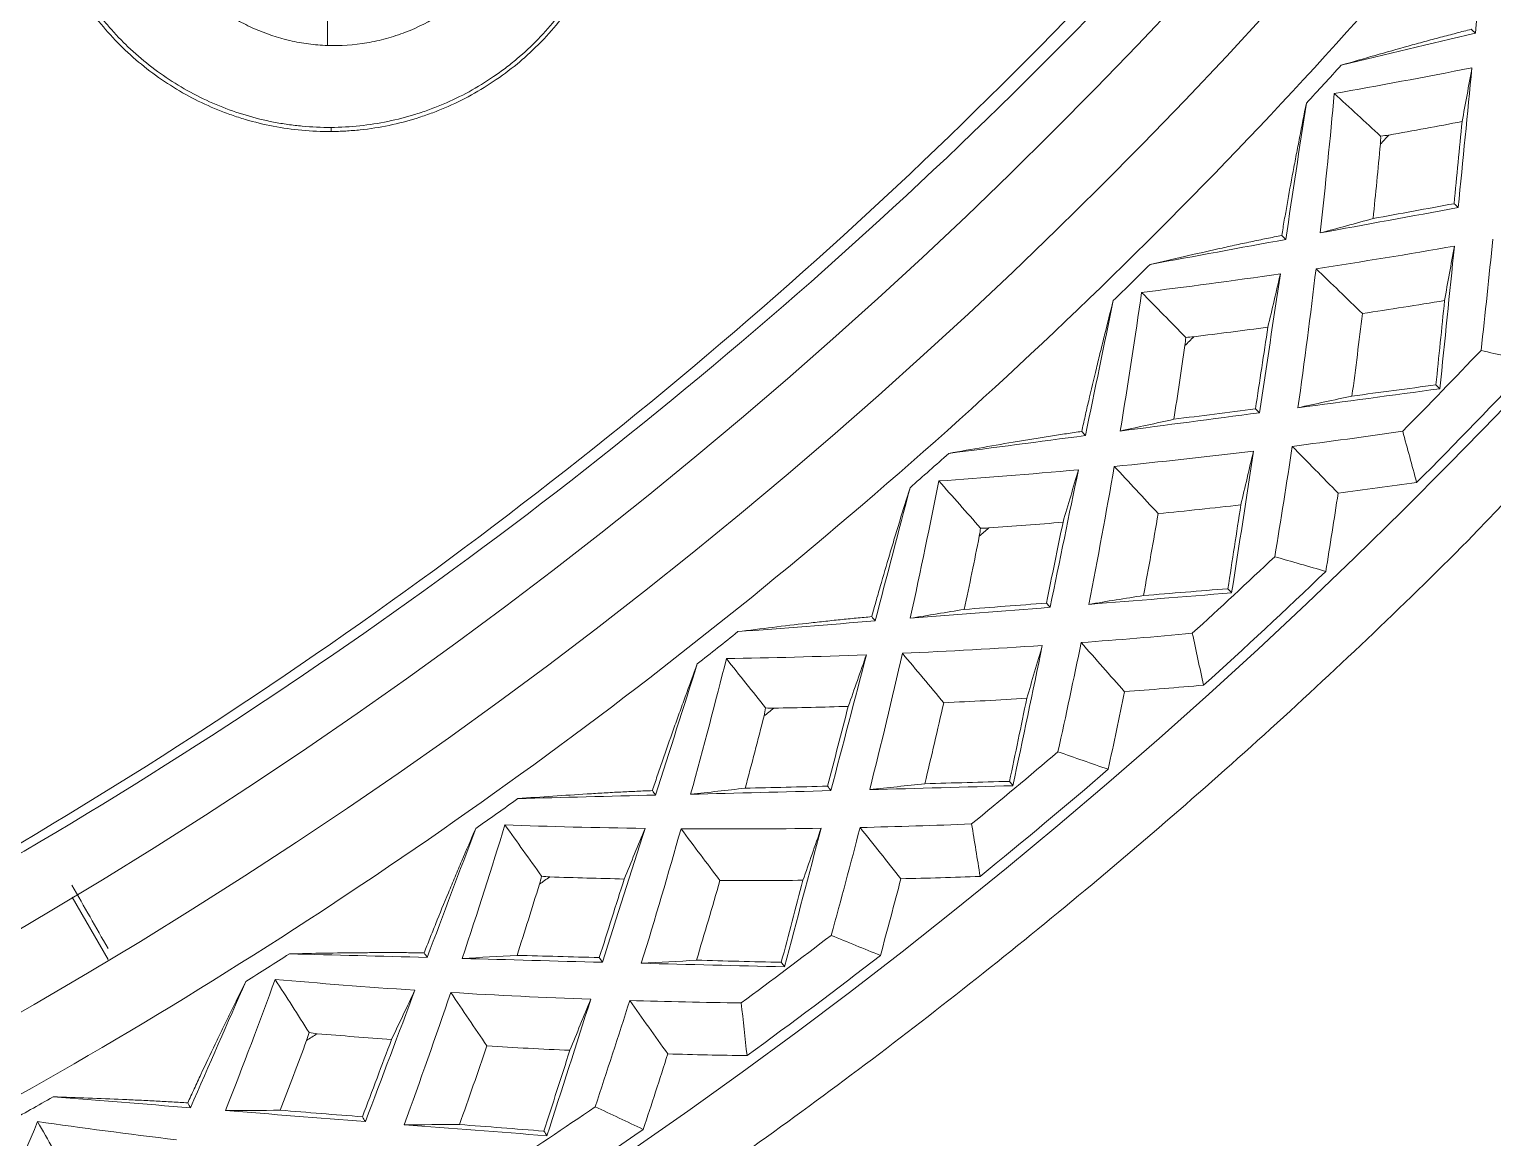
# Model space of a CAD drawing. Extents: x 541 to 1062, y 0 to 382.
# Drawn here: x 916.56 to 928.35, y 238.81 to 247.74 of the extents above; entities that cross this region are included whole.
import ezdxf

# ---------------------------------------------------------------- set-up
doc = ezdxf.new("R2010")
doc.units = 0
doc.header["$LTSCALE"] = 10
doc.header["$MEASUREMENT"] = 0
doc.layers.add('1', color=7, linetype='CONTINUOUS')

msp = doc.modelspace()

# ---------------------------------------------------------------- linework, layer by layer
at = {"layer": '1', "color": 7, "linetype": 'Continuous', "lineweight": 13}
for p, q in [((918.961, 247.918), (918.961, 247.611)), ((918.99, 246.918), (918.99, 246.951))]:
    msp.add_line(p, q, dxfattribs=at)
at = {"layer": '1', "color": 7, "linetype": 'Continuous', "lineweight": 18}
msp.add_line((916.904, 240.749), (917.194, 240.247), dxfattribs=at)
for radius, start, end in [(45.353, 272.3738, 90), (41.78, 282.5334, 97.4666), (41.2, 272.6477, 90)]:
    msp.add_arc((895.7, 276.074), radius, start, end, dxfattribs=at)
at = {"layer": '1', "color": 7, "linetype": 'Continuous', "lineweight": 13}
for start, end in [(317.3352, 317.4692), (314.3352, 314.4692), (311.3352, 311.4692), (308.3352, 308.4692), (305.3352, 305.4692), (302.3352, 302.4692)]:
    msp.add_arc((895.7, 276.074), 43.174, start, end, dxfattribs=at)
at = {"layer": '1', "color": 7, "linetype": 'Continuous', "lineweight": 18}
msp.add_rational_spline([(928.153, 243.621), (962.121, 277.589), (943.738, 321.97), (895.7, 321.97)], [1, 0.588455621576, 0.588455621576, 1], degree=3, dxfattribs=at)
at = {"layer": '1', "color": 7, "linetype": 'Continuous', "lineweight": 13}
msp.add_open_spline([(938.065, 276.074), (938.065, 273.302), (937.792, 270.529), (936.71, 265.09), (935.902, 262.424), (933.779, 257.3), (932.466, 254.843), (929.385, 250.232), (927.618, 248.078), (923.696, 244.157), (921.543, 242.39), (916.932, 239.309), (914.474, 237.995), (909.351, 235.873), (906.685, 235.064), (901.866, 234.106), (899.735, 233.848), (897.597, 233.752)], degree=3, knots=[0, 0, 0, 0, 0.128669, 0.128669, 0.257338, 0.257338, 0.386007, 0.386007, 0.514676, 0.514676, 0.643345, 0.643345, 0.772014, 0.772014, 0.900684, 0.900684, 1, 1, 1, 1], dxfattribs=at)
at = {"layer": '1', "color": 7, "linetype": 'Continuous', "lineweight": 18}
for points, knots in [([(930.665, 255.312), (929.045, 252.594), (927.094, 250.059), (922.727, 245.567), (920.302, 243.588), (914.954, 240.182), (912.132, 238.822), (907.693, 237.283), (906.176, 236.853), (903.855, 236.338), (903.077, 236.188), (901.905, 235.992), (901.514, 235.932), (900.728, 235.829), (900.334, 235.777), (899.939, 235.75)], [0, 0, 0, 0, 0.25, 0.25, 0.5, 0.5, 0.75, 0.75, 0.875, 0.875, 0.9375, 0.9375, 0.96875, 0.96875, 1, 1, 1, 1]), ([(930.803, 255.229), (929.986, 253.874), (929.091, 252.567), (927.154, 250.067), (926.114, 248.873), (923.902, 246.617), (922.73, 245.554), (920.273, 243.571), (918.987, 242.652), (916.319, 240.97), (914.936, 240.207), (912.093, 238.848), (910.632, 238.251), (907.653, 237.232), (906.134, 236.81), (903.059, 236.144), (901.503, 235.901), (899.939, 235.75)], [0, 0, 0, 0, 0.125, 0.125, 0.25, 0.25, 0.375, 0.375, 0.5, 0.5, 0.625, 0.625, 0.75, 0.75, 0.875, 0.875, 1, 1, 1, 1]), ([(918.99, 246.918), (918.911, 246.917), (918.833, 246.92), (918.677, 246.935), (918.524, 246.956), (918.373, 246.993), (918.262, 247.026), (918.224, 247.038), (918.151, 247.064), (918.114, 247.077), (918.007, 247.121), (917.867, 247.186), (917.669, 247.302), (917.544, 247.392), (917.423, 247.489), (917.366, 247.54), (917.256, 247.646), (917.152, 247.758), (917.059, 247.879), (916.993, 247.974), (916.972, 248.006), (916.941, 248.055), (916.931, 248.072), (916.912, 248.105), (916.864, 248.189), (916.787, 248.343), (916.705, 248.558), (916.664, 248.707), (916.638, 248.821), (916.631, 248.86), (916.618, 248.937), (916.612, 248.975), (916.598, 249.091), (916.587, 249.246), (916.591, 249.402), (916.6, 249.519), (916.606, 249.578), (916.614, 249.636), (916.62, 249.676), (916.623, 249.695), (916.64, 249.793), (916.675, 249.947), (916.726, 250.097), (916.783, 250.244), (916.816, 250.316), (916.871, 250.423), (916.89, 250.459), (916.93, 250.528), (916.951, 250.563), (917.016, 250.663), (917.11, 250.792), (917.216, 250.912), (917.3, 250.998), (917.329, 251.026), (917.373, 251.067), (917.388, 251.08), (917.419, 251.107), (917.495, 251.172), (917.639, 251.28), (917.776, 251.362), (917.881, 251.419), (917.917, 251.437), (917.989, 251.471), (918.026, 251.487), (918.137, 251.533), (918.212, 251.56), (918.364, 251.605), (918.517, 251.643), (918.674, 251.666), (918.832, 251.68), (918.911, 251.684), (918.99, 251.683)], [0, 0, 0, 0, 0.03125, 0.03125, 0.0625, 0.09375, 0.09375, 0.109375, 0.109375, 0.125, 0.125, 0.15625, 0.1875, 0.21875, 0.21875, 0.25, 0.25, 0.28125, 0.3125, 0.3125, 0.328125, 0.328125, 0.335938, 0.335938, 0.34375, 0.375, 0.40625, 0.4375, 0.4375, 0.453125, 0.453125, 0.46875, 0.46875, 0.5, 0.53125, 0.53125, 0.546875, 0.554688, 0.554688, 0.5625, 0.5625, 0.59375, 0.625, 0.625, 0.65625, 0.65625, 0.671875, 0.671875, 0.6875, 0.6875, 0.71875, 0.75, 0.75, 0.765625, 0.765625, 0.773438, 0.773438, 0.78125, 0.8125, 0.84375, 0.84375, 0.859375, 0.859375, 0.875, 0.875, 0.90625, 0.90625, 0.9375, 0.96875, 0.96875, 1, 1, 1, 1]), ([(918.99, 251.648), (918.912, 251.648), (918.757, 251.642), (918.527, 251.609), (918.376, 251.572), (918.282, 251.543), (918.263, 251.538), (918.226, 251.525), (918.207, 251.519), (918.152, 251.499), (918.115, 251.485), (918.006, 251.44), (917.865, 251.373), (917.731, 251.293), (917.633, 251.227), (917.601, 251.204), (917.554, 251.169), (917.538, 251.157), (917.507, 251.132), (917.43, 251.07), (917.3, 250.951), (917.196, 250.834), (917.122, 250.742), (917.086, 250.696), (917.052, 250.647), (917.03, 250.615), (917.019, 250.598), (916.965, 250.516), (916.925, 250.448), (916.854, 250.309), (916.789, 250.168), (916.739, 250.02), (916.712, 249.926), (916.707, 249.907), (916.697, 249.869), (916.683, 249.812), (916.671, 249.755), (916.651, 249.641), (916.631, 249.488), (916.626, 249.335), (916.628, 249.219), (916.63, 249.18), (916.635, 249.103), (916.638, 249.065), (916.652, 248.95), (916.677, 248.8), (916.716, 248.653), (916.751, 248.544), (916.77, 248.49), (916.791, 248.437), (916.805, 248.401), (916.813, 248.384), (916.851, 248.296), (916.918, 248.159), (917.037, 247.967), (917.129, 247.846), (917.19, 247.774), (917.202, 247.759), (917.228, 247.731), (917.24, 247.716), (917.279, 247.674), (917.306, 247.647), (917.387, 247.568), (917.5, 247.467), (917.622, 247.378), (917.749, 247.295), (917.814, 247.256), (917.95, 247.185), (918.089, 247.121), (918.304, 247.045), (918.452, 247.008), (918.565, 246.986), (918.603, 246.98), (918.68, 246.969), (918.719, 246.964), (918.835, 246.954), (918.912, 246.95), (918.99, 246.951)], [0, 0, 0, 0, 0.03125, 0.0625, 0.09375, 0.09375, 0.101563, 0.101563, 0.109375, 0.109375, 0.125, 0.125, 0.15625, 0.1875, 0.1875, 0.203125, 0.203125, 0.210938, 0.210938, 0.21875, 0.25, 0.28125, 0.28125, 0.296875, 0.304688, 0.304688, 0.3125, 0.3125, 0.34375, 0.34375, 0.375, 0.40625, 0.40625, 0.414063, 0.414063, 0.421875, 0.4375, 0.4375, 0.46875, 0.5, 0.5, 0.515625, 0.515625, 0.53125, 0.53125, 0.5625, 0.59375, 0.59375, 0.609375, 0.617188, 0.617188, 0.625, 0.625, 0.65625, 0.6875, 0.71875, 0.71875, 0.726563, 0.726563, 0.734375, 0.734375, 0.75, 0.75, 0.78125, 0.8125, 0.8125, 0.84375, 0.84375, 0.875, 0.90625, 0.9375, 0.9375, 0.953125, 0.953125, 0.96875, 0.96875, 1, 1, 1, 1]), ([(918.99, 251.683), (919.069, 251.683), (919.146, 251.678), (919.3, 251.662), (919.452, 251.639), (919.6, 251.601), (919.711, 251.567), (919.747, 251.554), (919.82, 251.528), (919.856, 251.514), (919.962, 251.47), (920.1, 251.404), (920.296, 251.287), (920.419, 251.197), (920.493, 251.136), (920.508, 251.124), (920.537, 251.099), (920.58, 251.061), (920.622, 251.022), (920.757, 250.888), (920.854, 250.772), (920.961, 250.615), (920.982, 250.583), (921.022, 250.518), (921.042, 250.485), (921.097, 250.384), (921.164, 250.247), (921.245, 250.033), (921.285, 249.886), (921.306, 249.791), (921.309, 249.773), (921.317, 249.735), (921.32, 249.715), (921.33, 249.658), (921.335, 249.62), (921.349, 249.505), (921.36, 249.351), (921.356, 249.197), (921.344, 249.042), (921.334, 248.965), (921.307, 248.81), (921.29, 248.733), (921.247, 248.583), (921.198, 248.435), (921.134, 248.292), (921.08, 248.186), (921.061, 248.151), (921.022, 248.082), (921.001, 248.048), (920.937, 247.948), (920.845, 247.819), (920.741, 247.7), (920.659, 247.615), (920.616, 247.573), (920.572, 247.533), (920.542, 247.506), (920.527, 247.493), (920.451, 247.429), (920.324, 247.333), (920.123, 247.209), (919.981, 247.139), (919.889, 247.1), (919.871, 247.093), (919.834, 247.078), (919.778, 247.057), (919.722, 247.038), (919.61, 247.003), (919.458, 246.963), (919.304, 246.939), (919.187, 246.927), (919.147, 246.924), (919.069, 246.919), (919.03, 246.918), (918.99, 246.918)], [0, 0, 0, 0, 0.03125, 0.03125, 0.0625, 0.09375, 0.09375, 0.109375, 0.109375, 0.125, 0.125, 0.15625, 0.1875, 0.21875, 0.21875, 0.226563, 0.226563, 0.234375, 0.25, 0.25, 0.3125, 0.3125, 0.328125, 0.328125, 0.34375, 0.34375, 0.375, 0.40625, 0.4375, 0.4375, 0.445313, 0.445313, 0.453125, 0.453125, 0.46875, 0.46875, 0.5, 0.53125, 0.53125, 0.5625, 0.5625, 0.59375, 0.59375, 0.625, 0.65625, 0.65625, 0.671875, 0.671875, 0.6875, 0.6875, 0.71875, 0.75, 0.75, 0.765625, 0.773438, 0.773438, 0.78125, 0.78125, 0.8125, 0.84375, 0.875, 0.875, 0.882813, 0.882813, 0.890625, 0.90625, 0.90625, 0.9375, 0.96875, 0.96875, 0.984375, 0.984375, 1, 1, 1, 1]), ([(918.99, 246.951), (919.068, 246.951), (919.222, 246.96), (919.449, 246.995), (919.599, 247.034), (919.692, 247.063), (919.711, 247.069), (919.748, 247.081), (919.766, 247.088), (919.821, 247.108), (919.857, 247.122), (919.965, 247.168), (920.104, 247.235), (920.236, 247.316), (920.333, 247.382), (920.365, 247.405), (920.427, 247.453), (920.458, 247.477), (920.548, 247.553), (920.662, 247.659), (920.764, 247.775), (920.837, 247.867), (920.86, 247.898), (920.906, 247.961), (920.928, 247.993), (920.992, 248.092), (921.031, 248.16), (921.101, 248.297), (921.165, 248.438), (921.214, 248.584), (921.246, 248.696), (921.255, 248.734), (921.273, 248.809), (921.281, 248.847), (921.301, 248.961), (921.32, 249.112), (921.325, 249.265), (921.323, 249.379), (921.322, 249.418), (921.318, 249.475), (921.316, 249.494), (921.313, 249.532), (921.303, 249.627), (921.275, 249.795), (921.217, 250.014), (921.164, 250.156), (921.104, 250.295), (921.071, 250.363), (920.998, 250.495), (920.92, 250.623), (920.83, 250.743), (920.758, 250.829), (920.733, 250.858), (920.695, 250.9), (920.682, 250.914), (920.655, 250.941), (920.642, 250.954), (920.522, 251.074), (920.406, 251.168), (920.218, 251.294), (920.154, 251.332), (920.053, 251.386), (920.019, 251.404), (919.951, 251.436), (919.916, 251.452), (919.812, 251.495), (919.67, 251.547), (919.523, 251.585), (919.411, 251.608), (919.374, 251.614), (919.298, 251.626), (919.26, 251.631), (919.145, 251.643), (919.068, 251.647), (918.99, 251.648)], [0, 0, 0, 0, 0.03125, 0.0625, 0.09375, 0.09375, 0.101562, 0.101562, 0.109375, 0.109375, 0.125, 0.125, 0.15625, 0.1875, 0.1875, 0.203125, 0.203125, 0.21875, 0.21875, 0.25, 0.28125, 0.28125, 0.296875, 0.296875, 0.3125, 0.3125, 0.34375, 0.34375, 0.375, 0.40625, 0.40625, 0.421875, 0.421875, 0.4375, 0.4375, 0.46875, 0.5, 0.5, 0.515625, 0.515625, 0.523437, 0.523437, 0.53125, 0.5625, 0.59375, 0.625, 0.625, 0.65625, 0.65625, 0.6875, 0.71875, 0.71875, 0.734375, 0.734375, 0.742188, 0.742188, 0.75, 0.75, 0.8125, 0.8125, 0.84375, 0.84375, 0.859375, 0.859375, 0.875, 0.875, 0.90625, 0.9375, 0.9375, 0.953125, 0.953125, 0.96875, 0.96875, 1, 1, 1, 1]), ([(918.964, 250.788), (918.861, 250.785), (918.759, 250.772), (918.609, 250.738), (918.56, 250.724), (918.486, 250.7), (918.461, 250.691), (918.413, 250.672), (918.389, 250.662), (918.271, 250.61), (918.181, 250.559), (918.075, 250.484), (918.054, 250.468), (918.013, 250.436), (917.993, 250.42), (917.933, 250.368), (917.896, 250.332), (917.789, 250.22), (917.725, 250.138), (917.656, 250.028), (917.642, 250.006), (917.617, 249.961), (917.605, 249.938), (917.57, 249.869), (917.528, 249.775), (917.496, 249.677), (917.475, 249.603), (917.469, 249.578), (917.458, 249.527), (917.452, 249.502), (917.43, 249.376), (917.422, 249.275), (917.425, 249.148), (917.426, 249.122), (917.429, 249.072), (917.431, 249.046), (917.44, 248.97), (917.448, 248.92), (917.48, 248.773), (917.51, 248.677), (917.558, 248.561), (917.569, 248.538), (917.591, 248.492), (917.625, 248.425), (917.689, 248.318), (917.748, 248.237), (917.811, 248.16), (917.845, 248.122), (917.951, 248.014), (918.027, 247.95), (918.15, 247.865), (918.192, 247.838), (918.258, 247.801), (918.28, 247.79), (918.326, 247.767), (918.349, 247.756), (918.464, 247.705), (918.56, 247.673), (918.707, 247.639), (918.757, 247.63), (918.833, 247.62), (918.858, 247.617), (918.909, 247.613), (918.935, 247.612), (918.961, 247.611)], [0, 0, 0, 0, 0.0625, 0.0625, 0.09375, 0.09375, 0.109375, 0.109375, 0.125, 0.125, 0.1875, 0.1875, 0.203125, 0.203125, 0.21875, 0.21875, 0.25, 0.25, 0.3125, 0.3125, 0.328125, 0.328125, 0.34375, 0.34375, 0.375, 0.40625, 0.40625, 0.421875, 0.421875, 0.4375, 0.4375, 0.5, 0.5, 0.515625, 0.515625, 0.53125, 0.53125, 0.5625, 0.5625, 0.625, 0.625, 0.640625, 0.640625, 0.65625, 0.6875, 0.71875, 0.71875, 0.75, 0.75, 0.8125, 0.8125, 0.84375, 0.84375, 0.859375, 0.859375, 0.875, 0.875, 0.9375, 0.9375, 0.96875, 0.96875, 0.984375, 0.984375, 1, 1, 1, 1]), ([(918.961, 247.611), (919.068, 247.607), (919.174, 247.614), (919.332, 247.641), (919.384, 247.652), (919.462, 247.674), (919.488, 247.682), (919.539, 247.698), (919.565, 247.708), (919.69, 247.756), (919.786, 247.805), (919.899, 247.878), (919.922, 247.894), (919.966, 247.926), (919.988, 247.942), (920.051, 247.993), (920.132, 248.065), (920.204, 248.144), (920.256, 248.206), (920.273, 248.228), (920.305, 248.271), (920.321, 248.294), (920.396, 248.406), (920.446, 248.501), (920.496, 248.625), (920.506, 248.65), (920.523, 248.701), (920.532, 248.727), (920.554, 248.804), (920.567, 248.856), (920.596, 249.013), (920.604, 249.119), (920.602, 249.252), (920.601, 249.278), (920.597, 249.331), (920.595, 249.358), (920.586, 249.436), (920.568, 249.539), (920.541, 249.64), (920.516, 249.715), (920.508, 249.74), (920.489, 249.789), (920.479, 249.814), (920.426, 249.934), (920.375, 250.024), (920.286, 250.152), (920.254, 250.193), (920.185, 250.273), (920.149, 250.311), (920.037, 250.419), (919.955, 250.483), (919.845, 250.553), (919.822, 250.567), (919.777, 250.593), (919.753, 250.606), (919.683, 250.641), (919.635, 250.662), (919.489, 250.719), (919.388, 250.747), (919.257, 250.77), (919.23, 250.774), (919.178, 250.781), (919.151, 250.783), (919.071, 250.789), (919.018, 250.79), (918.964, 250.788)], [0, 0, 0, 0, 0.0625, 0.0625, 0.09375, 0.09375, 0.109375, 0.109375, 0.125, 0.125, 0.1875, 0.1875, 0.203125, 0.203125, 0.21875, 0.21875, 0.25, 0.28125, 0.28125, 0.296875, 0.296875, 0.3125, 0.3125, 0.375, 0.375, 0.390625, 0.390625, 0.40625, 0.40625, 0.4375, 0.4375, 0.5, 0.5, 0.515625, 0.515625, 0.53125, 0.53125, 0.5625, 0.59375, 0.59375, 0.609375, 0.609375, 0.625, 0.625, 0.6875, 0.6875, 0.71875, 0.71875, 0.75, 0.75, 0.8125, 0.8125, 0.828125, 0.828125, 0.84375, 0.84375, 0.875, 0.875, 0.9375, 0.9375, 0.953125, 0.953125, 0.96875, 0.96875, 1, 1, 1, 1]), ([(927.133, 247.452), (927.224, 247.479), (927.315, 247.505), (927.495, 247.556), (927.584, 247.581), (927.716, 247.618), (927.76, 247.63), (927.825, 247.648), (927.847, 247.654), (927.89, 247.665), (927.912, 247.671), (927.976, 247.688), (928.018, 247.699), (928.1, 247.721), (928.141, 247.731), (928.18, 247.741)], [0, 0, 0, 0, 0.25, 0.25, 0.5, 0.5, 0.625, 0.625, 0.6875, 0.6875, 0.75, 0.75, 0.875, 0.875, 1, 1, 1, 1]), ([(926.653, 246.08), (926.66, 246.12), (926.666, 246.161), (926.681, 246.245), (926.688, 246.287), (926.711, 246.416), (926.727, 246.504), (926.753, 246.64), (926.761, 246.685), (926.779, 246.777), (926.788, 246.822), (926.814, 246.96), (926.833, 247.053), (926.851, 247.146)], [0, 0, 0, 0, 0.125, 0.125, 0.25, 0.25, 0.5, 0.5, 0.625, 0.625, 0.75, 0.75, 1, 1, 1, 1]), ([(925.592, 245.847), (925.685, 245.868), (925.777, 245.89), (925.959, 245.931), (926.049, 245.952), (926.183, 245.981), (926.227, 245.991), (926.293, 246.006), (926.315, 246.01), (926.359, 246.02), (926.381, 246.024), (926.446, 246.038), (926.489, 246.047), (926.572, 246.064), (926.613, 246.072), (926.653, 246.08)], [0, 0, 0, 0, 0.25, 0.25, 0.5, 0.5, 0.625, 0.625, 0.6875, 0.6875, 0.75, 0.75, 0.875, 0.875, 1, 1, 1, 1]), ([(925.041, 244.501), (925.049, 244.541), (925.059, 244.582), (925.077, 244.664), (925.087, 244.706), (925.116, 244.834), (925.137, 244.921), (925.17, 245.055), (925.181, 245.1), (925.203, 245.19), (925.214, 245.235), (925.248, 245.372), (925.271, 245.463), (925.295, 245.555)], [0, 0, 0, 0, 0.125, 0.125, 0.25, 0.25, 0.5, 0.5, 0.625, 0.625, 0.75, 0.75, 1, 1, 1, 1]), ([(923.969, 244.324), (924.063, 244.341), (924.156, 244.357), (924.34, 244.389), (924.431, 244.405), (924.566, 244.427), (924.611, 244.435), (924.678, 244.446), (924.7, 244.449), (924.744, 244.456), (924.766, 244.46), (924.832, 244.47), (924.875, 244.477), (924.959, 244.489), (925.001, 244.496), (925.041, 244.501)], [0, 0, 0, 0, 0.25, 0.25, 0.5, 0.5, 0.625, 0.625, 0.6875, 0.6875, 0.75, 0.75, 0.875, 0.875, 1, 1, 1, 1]), ([(923.348, 243.009), (923.359, 243.048), (923.37, 243.088), (923.393, 243.17), (923.405, 243.211), (923.441, 243.337), (923.466, 243.423), (923.506, 243.555), (923.519, 243.599), (923.546, 243.688), (923.56, 243.733), (923.601, 243.868), (923.629, 243.958), (923.657, 244.048)], [0, 0, 0, 0, 0.125, 0.125, 0.25, 0.25, 0.5, 0.5, 0.625, 0.625, 0.75, 0.75, 1, 1, 1, 1]), ([(928.153, 243.621), (927.618, 243.085), (926.522, 242.043), (924.809, 240.567), (923.025, 239.176), (921.789, 238.307), (921.081, 237.835), (921.002, 237.783), (920.843, 237.678), (920.764, 237.627), (920.526, 237.472), (920.048, 237.166), (919.566, 236.87), (918.596, 236.29), (917.288, 235.552), (915.282, 234.546), (913.916, 233.942), (912.535, 233.371), (911.139, 232.834), (909.714, 232.364), (908.275, 231.929), (907.547, 231.728), (906.721, 231.521), (906.629, 231.499), (906.445, 231.454), (906.169, 231.388), (905.524, 231.24), (904.971, 231.123), (903.864, 230.904), (902.384, 230.65), (900.157, 230.377), (898.552, 230.26), (897.69, 230.222), (897.575, 230.217)], [0, 0, 0, 0, 0.065987, 0.131974, 0.197961, 0.263948, 0.263948, 0.272196, 0.272196, 0.280445, 0.280445, 0.296941, 0.329935, 0.329935, 0.395922, 0.461909, 0.527896, 0.527896, 0.593883, 0.65987, 0.65987, 0.725857, 0.725857, 0.734105, 0.734105, 0.742354, 0.75885, 0.791844, 0.791844, 0.857831, 0.923818, 0.989805, 1, 1, 1, 1]), ([(922.269, 242.888), (922.363, 242.9), (922.457, 242.911), (922.642, 242.934), (922.734, 242.945), (922.87, 242.96), (922.915, 242.965), (922.983, 242.972), (923.005, 242.975), (923.05, 242.98), (923.072, 242.982), (923.138, 242.989), (923.181, 242.993), (923.266, 243.001), (923.308, 243.005), (923.348, 243.009)], [0, 0, 0, 0, 0.25, 0.25, 0.5, 0.5, 0.625, 0.625, 0.6875, 0.6875, 0.75, 0.75, 0.875, 0.875, 1, 1, 1, 1]), ([(921.58, 241.607), (921.593, 241.646), (921.606, 241.685), (921.633, 241.766), (921.647, 241.806), (921.69, 241.93), (921.72, 242.015), (921.766, 242.144), (921.781, 242.188), (921.813, 242.275), (921.829, 242.319), (921.877, 242.451), (921.909, 242.54), (921.942, 242.629)], [0, 0, 0, 0, 0.125, 0.125, 0.25, 0.25, 0.5, 0.5, 0.625, 0.625, 0.75, 0.75, 1, 1, 1, 1]), ([(920.495, 241.543), (920.59, 241.55), (920.684, 241.556), (920.871, 241.569), (920.963, 241.575), (921.1, 241.583), (921.145, 241.586), (921.213, 241.59), (921.235, 241.591), (921.28, 241.594), (921.303, 241.595), (921.369, 241.598), (921.412, 241.6), (921.497, 241.604), (921.539, 241.606), (921.58, 241.607)], [0, 0, 0, 0, 0.25, 0.25, 0.5, 0.5, 0.625, 0.625, 0.6875, 0.6875, 0.75, 0.75, 0.875, 0.875, 1, 1, 1, 1]), ([(919.74, 240.3), (919.755, 240.338), (919.771, 240.377), (919.802, 240.455), (919.818, 240.495), (919.867, 240.617), (919.901, 240.7), (919.954, 240.827), (919.972, 240.869), (920.008, 240.955), (920.026, 240.998), (920.081, 241.128), (920.118, 241.214), (920.156, 241.302)], [0, 0, 0, 0, 0.125, 0.125, 0.25, 0.25, 0.5, 0.5, 0.625, 0.625, 0.75, 0.75, 1, 1, 1, 1]), ([(916.102, 226.78), (916.611, 227.402), (917.519, 228.434), (918.751, 229.671), (919.723, 230.584), (920.801, 231.574), (922.151, 232.772), (923.539, 233.976), (924.669, 234.942), (925.521, 235.668), (926.35, 236.385), (927.229, 237.155), (928.264, 238.079), (929.555, 239.27), (930.51, 240.199), (931.043, 240.731)], [0, 0, 0, 0, 0.118977, 0.203301, 0.257943, 0.314094, 0.418896, 0.525625, 0.584522, 0.636104, 0.688713, 0.744147, 0.806321, 0.890589, 1, 1, 1, 1]), ([(918.654, 240.292), (918.749, 240.294), (918.844, 240.296), (919.03, 240.299), (919.123, 240.3), (919.26, 240.301), (919.306, 240.302), (919.373, 240.302), (919.396, 240.302), (919.441, 240.302), (919.463, 240.302), (919.529, 240.302), (919.573, 240.302), (919.658, 240.301), (919.7, 240.301), (919.74, 240.3)], [0, 0, 0, 0, 0.25, 0.25, 0.5, 0.5, 0.625, 0.625, 0.6875, 0.6875, 0.75, 0.75, 0.875, 0.875, 1, 1, 1, 1]), ([(917.835, 239.091), (917.852, 239.128), (917.869, 239.166), (917.905, 239.243), (917.923, 239.282), (917.978, 239.4), (918.017, 239.482), (918.076, 239.606), (918.096, 239.647), (918.137, 239.731), (918.157, 239.773), (918.219, 239.899), (918.261, 239.984), (918.303, 240.069)], [0, 0, 0, 0, 0.125, 0.125, 0.25, 0.25, 0.5, 0.5, 0.625, 0.625, 0.75, 0.75, 1, 1, 1, 1]), ([(916.75, 239.14), (916.845, 239.137), (916.939, 239.134), (917.126, 239.127), (917.218, 239.123), (917.356, 239.117), (917.401, 239.115), (917.469, 239.112), (917.491, 239.111), (917.536, 239.109), (917.558, 239.107), (917.624, 239.104), (917.668, 239.102), (917.753, 239.096), (917.795, 239.094), (917.835, 239.091)], [0, 0, 0, 0, 0.25, 0.25, 0.5, 0.5, 0.625, 0.625, 0.6875, 0.6875, 0.75, 0.75, 0.875, 0.875, 1, 1, 1, 1])]:
    msp.add_open_spline(points, degree=3, knots=knots, dxfattribs=at)
for points in [[(928.323, 248.816), (928.287, 248.453), (928.25, 248.085), (928.214, 247.711)], [(928.214, 247.711), (927.848, 247.624), (927.488, 247.538), (927.133, 247.452)], [(928.214, 247.711), (928.202, 247.721), (928.191, 247.731), (928.18, 247.741)], [(927.133, 247.452), (927.04, 247.35), (926.946, 247.248), (926.851, 247.146)], [(927.076, 247.224), (927.428, 247.286), (927.798, 247.354), (928.186, 247.431)], [(928.186, 247.431), (928.15, 247.062), (928.113, 246.686), (928.075, 246.305)], [(928.107, 246.998), (928.133, 247.142), (928.16, 247.286), (928.186, 247.431)], [(926.851, 247.146), (926.796, 246.785), (926.741, 246.42), (926.685, 246.048)], [(926.962, 246.1), (927.007, 246.493), (927.044, 246.868), (927.076, 247.224)], [(927.45, 246.881), (927.326, 246.995), (927.201, 247.11), (927.076, 247.224)], [(927.516, 246.889), (927.494, 246.885), (927.472, 246.883), (927.45, 246.881)], [(928.107, 246.998), (927.91, 246.96), (927.713, 246.924), (927.516, 246.889)], [(928.042, 246.336), (928.064, 246.559), (928.085, 246.779), (928.107, 246.998)], [(927.448, 246.815), (927.429, 246.615), (927.41, 246.416), (927.389, 246.216)], [(927.45, 246.881), (927.451, 246.859), (927.45, 246.837), (927.448, 246.815)], [(928.075, 246.305), (927.698, 246.235), (927.327, 246.167), (926.962, 246.1)], [(927.389, 246.216), (927.604, 246.256), (927.822, 246.296), (928.042, 246.336)], [(928.042, 246.336), (928.053, 246.326), (928.064, 246.315), (928.075, 246.305)], [(926.962, 246.1), (927.105, 246.138), (927.247, 246.177), (927.389, 246.216)], [(926.685, 246.048), (926.674, 246.059), (926.664, 246.07), (926.653, 246.08)], [(926.685, 246.048), (926.315, 245.98), (925.951, 245.913), (925.592, 245.847)], [(926.929, 245.812), (927.301, 245.868), (927.673, 245.929), (928.044, 245.994)], [(928.044, 245.994), (928.006, 245.612), (927.967, 245.23), (927.927, 244.845)], [(927.965, 245.556), (927.991, 245.702), (928.018, 245.848), (928.044, 245.994)], [(928.259, 245.154), (928.293, 245.452), (928.325, 245.75), (928.353, 246.049)], [(925.592, 245.847), (925.493, 245.749), (925.394, 245.652), (925.295, 245.555)], [(925.523, 245.621), (925.878, 245.665), (926.251, 245.714), (926.642, 245.77)], [(926.642, 245.77), (926.587, 245.403), (926.53, 245.03), (926.473, 244.651)], [(926.541, 245.341), (926.575, 245.484), (926.608, 245.627), (926.642, 245.77)], [(926.783, 244.692), (926.836, 245.065), (926.885, 245.439), (926.929, 245.812)], [(926.929, 245.812), (927.054, 245.692), (927.179, 245.571), (927.303, 245.451)], [(925.351, 244.504), (925.416, 244.895), (925.473, 245.267), (925.523, 245.621)], [(925.879, 245.259), (925.76, 245.38), (925.642, 245.501), (925.523, 245.621)], [(925.295, 245.555), (925.221, 245.198), (925.146, 244.836), (925.071, 244.468)], [(927.965, 245.556), (927.744, 245.52), (927.524, 245.484), (927.303, 245.451)], [(927.896, 244.876), (927.919, 245.104), (927.942, 245.33), (927.965, 245.556)], [(927.303, 245.451), (927.277, 245.229), (927.248, 245.008), (927.219, 244.786)], [(925.879, 245.259), (925.878, 245.237), (925.876, 245.215), (925.873, 245.194)], [(925.945, 245.264), (925.923, 245.262), (925.901, 245.26), (925.879, 245.259)], [(926.541, 245.341), (926.342, 245.315), (926.144, 245.289), (925.945, 245.264)], [(926.441, 244.684), (926.475, 244.906), (926.508, 245.125), (926.541, 245.341)], [(925.873, 245.194), (925.844, 244.995), (925.814, 244.797), (925.783, 244.599)], [(927.628, 244.503), (927.84, 244.718), (928.051, 244.935), (928.259, 245.154)], [(928.259, 245.154), (928.398, 245.121), (928.537, 245.089), (928.676, 245.056)], [(928.676, 245.056), (928.369, 244.729), (928.057, 244.407), (927.74, 244.09)], [(927.927, 244.845), (927.544, 244.793), (927.163, 244.742), (926.783, 244.692)], [(927.219, 244.786), (927.073, 244.755), (926.928, 244.723), (926.783, 244.692)], [(927.219, 244.786), (927.444, 244.816), (927.67, 244.846), (927.896, 244.876)], [(927.896, 244.876), (927.906, 244.866), (927.917, 244.855), (927.927, 244.845)], [(926.473, 244.651), (926.092, 244.601), (925.719, 244.552), (925.351, 244.504)], [(925.783, 244.599), (926, 244.627), (926.22, 244.655), (926.441, 244.684)], [(926.441, 244.684), (926.452, 244.673), (926.462, 244.662), (926.473, 244.651)], [(925.351, 244.504), (925.495, 244.536), (925.639, 244.567), (925.783, 244.599)], [(925.071, 244.468), (924.698, 244.419), (924.331, 244.371), (923.969, 244.324)], [(925.071, 244.468), (925.061, 244.479), (925.051, 244.49), (925.041, 244.501)], [(926.737, 244.381), (927.034, 244.419), (927.331, 244.46), (927.628, 244.503)], [(927.628, 244.503), (927.665, 244.365), (927.703, 244.228), (927.74, 244.09)], [(923.969, 244.324), (923.866, 244.231), (923.761, 244.14), (923.657, 244.048)], [(925.303, 244.219), (925.677, 244.256), (926.051, 244.297), (926.425, 244.342)], [(926.425, 244.342), (926.368, 243.963), (926.309, 243.583), (926.249, 243.201)], [(926.323, 243.909), (926.357, 244.054), (926.391, 244.198), (926.425, 244.342)], [(926.596, 243.492), (926.646, 243.788), (926.693, 244.084), (926.737, 244.381)], [(926.737, 244.381), (926.861, 244.255), (926.984, 244.13), (927.107, 244.004)], [(923.889, 244.102), (924.245, 244.127), (924.62, 244.156), (925.014, 244.192)], [(925.014, 244.192), (924.939, 243.829), (924.863, 243.459), (924.786, 243.084)], [(924.89, 243.77), (924.931, 243.91), (924.973, 244.051), (925.014, 244.192)], [(925.098, 243.108), (925.17, 243.478), (925.239, 243.848), (925.303, 244.219)], [(925.303, 244.219), (925.421, 244.093), (925.539, 243.966), (925.657, 243.839)], [(923.658, 242.996), (923.743, 243.383), (923.819, 243.751), (923.889, 244.102)], [(924.225, 243.722), (924.113, 243.849), (924.001, 243.976), (923.889, 244.102)], [(927.74, 244.09), (927.53, 244.06), (927.318, 244.032), (927.107, 244.004)], [(923.657, 244.048), (923.564, 243.695), (923.471, 243.337), (923.376, 242.974)], [(927.107, 244.004), (927.075, 243.794), (927.042, 243.583), (927.008, 243.373)], [(925.657, 243.839), (925.619, 243.619), (925.579, 243.399), (925.538, 243.179)], [(926.323, 243.909), (926.101, 243.884), (925.879, 243.861), (925.657, 243.839)], [(926.219, 243.234), (926.254, 243.46), (926.289, 243.685), (926.323, 243.909)], [(924.225, 243.722), (924.223, 243.7), (924.219, 243.678), (924.215, 243.657)], [(924.291, 243.724), (924.269, 243.722), (924.247, 243.721), (924.225, 243.722)], [(924.89, 243.77), (924.69, 243.753), (924.491, 243.738), (924.291, 243.724)], [(924.756, 243.118), (924.801, 243.338), (924.846, 243.555), (924.89, 243.77)], [(924.215, 243.657), (924.176, 243.46), (924.136, 243.264), (924.094, 243.067)], [(925.932, 242.875), (926.155, 243.079), (926.377, 243.284), (926.596, 243.492)], [(926.596, 243.492), (926.733, 243.453), (926.871, 243.413), (927.008, 243.373)], [(927.008, 243.373), (926.684, 243.063), (926.356, 242.757), (926.023, 242.457)], [(925.538, 243.179), (925.764, 243.197), (925.991, 243.216), (926.219, 243.234)], [(926.219, 243.234), (926.229, 243.223), (926.239, 243.212), (926.249, 243.201)], [(924.094, 243.067), (924.313, 243.084), (924.533, 243.101), (924.756, 243.118)], [(924.756, 243.118), (924.766, 243.107), (924.776, 243.095), (924.786, 243.084)], [(926.249, 243.201), (925.863, 243.169), (925.48, 243.138), (925.098, 243.108)], [(925.538, 243.179), (925.391, 243.156), (925.244, 243.132), (925.098, 243.108)], [(923.376, 242.974), (923.367, 242.986), (923.358, 242.997), (923.348, 243.009)], [(924.786, 243.084), (924.404, 243.054), (924.028, 243.025), (923.658, 242.996)], [(923.658, 242.996), (923.803, 243.02), (923.949, 243.044), (924.094, 243.067)], [(922.269, 242.888), (922.16, 242.801), (922.052, 242.715), (921.942, 242.629)], [(923.376, 242.974), (923.002, 242.945), (922.633, 242.916), (922.269, 242.888)], [(925.036, 242.8), (925.335, 242.822), (925.633, 242.847), (925.932, 242.875)], [(925.932, 242.875), (925.962, 242.736), (925.992, 242.596), (926.023, 242.457)], [(923.595, 242.714), (923.971, 242.73), (924.347, 242.752), (924.723, 242.777)], [(924.723, 242.777), (924.645, 242.402), (924.566, 242.026), (924.486, 241.647)], [(924.598, 242.351), (924.64, 242.493), (924.681, 242.635), (924.723, 242.777)], [(924.849, 241.92), (924.914, 242.213), (924.976, 242.506), (925.036, 242.8)], [(925.036, 242.8), (925.153, 242.668), (925.269, 242.536), (925.386, 242.404)], [(921.888, 241.578), (921.994, 241.96), (922.089, 242.324), (922.177, 242.671)], [(922.177, 242.671), (922.534, 242.677), (922.91, 242.686), (923.305, 242.702)], [(922.493, 242.274), (922.387, 242.406), (922.282, 242.538), (922.177, 242.671)], [(923.305, 242.702), (923.212, 242.343), (923.116, 241.978), (923.019, 241.607)], [(923.159, 242.286), (923.208, 242.425), (923.257, 242.563), (923.305, 242.702)], [(923.332, 241.615), (923.424, 241.98), (923.512, 242.347), (923.595, 242.714)], [(923.595, 242.714), (923.706, 242.581), (923.818, 242.448), (923.929, 242.315)], [(921.942, 242.629), (921.832, 242.281), (921.72, 241.929), (921.606, 241.571)], [(925.386, 242.404), (925.343, 242.196), (925.299, 241.987), (925.254, 241.779)], [(926.023, 242.457), (925.81, 242.438), (925.598, 242.421), (925.386, 242.404)], [(923.159, 242.286), (922.959, 242.28), (922.759, 242.275), (922.559, 242.272)], [(922.992, 241.643), (923.048, 241.859), (923.104, 242.074), (923.159, 242.286)], [(923.929, 242.315), (923.879, 242.098), (923.828, 241.88), (923.776, 241.663)], [(924.598, 242.351), (924.375, 242.337), (924.152, 242.326), (923.929, 242.315)], [(924.459, 241.682), (924.505, 241.905), (924.552, 242.128), (924.598, 242.351)], [(922.48, 242.209), (922.43, 242.014), (922.38, 241.82), (922.328, 241.627)], [(922.493, 242.274), (922.489, 242.252), (922.485, 242.23), (922.48, 242.209)], [(922.559, 242.272), (922.537, 242.271), (922.515, 242.272), (922.493, 242.274)], [(924.153, 241.339), (924.387, 241.53), (924.619, 241.724), (924.849, 241.92)], [(924.849, 241.92), (924.984, 241.873), (925.119, 241.826), (925.254, 241.779)], [(925.254, 241.779), (924.914, 241.486), (924.57, 241.199), (924.222, 240.916)], [(921.606, 241.571), (921.597, 241.583), (921.589, 241.595), (921.58, 241.607)], [(921.888, 241.578), (922.035, 241.594), (922.181, 241.61), (922.328, 241.627)], [(923.019, 241.607), (922.636, 241.597), (922.259, 241.587), (921.888, 241.578)], [(922.328, 241.627), (922.547, 241.632), (922.768, 241.637), (922.992, 241.643)], [(922.992, 241.643), (923.001, 241.631), (923.01, 241.619), (923.019, 241.607)], [(923.776, 241.663), (923.628, 241.647), (923.48, 241.631), (923.332, 241.615)], [(924.486, 241.647), (924.1, 241.636), (923.715, 241.625), (923.332, 241.615)], [(923.776, 241.663), (924.003, 241.669), (924.23, 241.675), (924.459, 241.682)], [(924.459, 241.682), (924.468, 241.67), (924.477, 241.659), (924.486, 241.647)], [(920.495, 241.543), (920.383, 241.462), (920.27, 241.381), (920.156, 241.302)], [(921.606, 241.571), (921.23, 241.562), (920.86, 241.552), (920.495, 241.543)], [(920.156, 241.302), (920.027, 240.96), (919.897, 240.614), (919.765, 240.263)], [(920.047, 240.255), (920.172, 240.63), (920.287, 240.989), (920.392, 241.331)], [(920.687, 240.918), (920.589, 241.055), (920.49, 241.193), (920.392, 241.331)], [(920.392, 241.331), (920.749, 241.318), (921.125, 241.308), (921.521, 241.303)], [(921.521, 241.303), (921.409, 240.949), (921.294, 240.59), (921.178, 240.224)], [(921.353, 240.895), (921.409, 241.031), (921.465, 241.167), (921.521, 241.303)], [(921.491, 240.216), (921.602, 240.576), (921.708, 240.937), (921.811, 241.3)], [(921.811, 241.3), (922.187, 241.297), (922.563, 241.298), (922.94, 241.304)], [(921.811, 241.3), (921.915, 241.161), (922.019, 241.023), (922.124, 240.884)], [(922.94, 241.304), (922.843, 240.934), (922.745, 240.562), (922.645, 240.188)], [(922.794, 240.885), (922.842, 241.024), (922.891, 241.164), (922.94, 241.304)], [(923.021, 240.441), (923.101, 240.73), (923.179, 241.02), (923.254, 241.31)], [(923.254, 241.31), (923.554, 241.317), (923.853, 241.326), (924.153, 241.339)], [(923.254, 241.31), (923.364, 241.173), (923.473, 241.035), (923.583, 240.897)], [(924.153, 241.339), (924.176, 241.198), (924.199, 241.057), (924.222, 240.916)], [(920.687, 240.918), (920.682, 240.896), (920.677, 240.875), (920.67, 240.854)], [(920.753, 240.912), (920.731, 240.913), (920.709, 240.915), (920.687, 240.918)], [(921.353, 240.895), (921.153, 240.9), (920.953, 240.905), (920.753, 240.912)], [(921.152, 240.262), (921.22, 240.475), (921.287, 240.686), (921.353, 240.895)], [(922.124, 240.884), (922.063, 240.669), (922, 240.455), (921.936, 240.241)], [(922.794, 240.885), (922.57, 240.883), (922.347, 240.883), (922.124, 240.884)], [(922.619, 240.224), (922.678, 240.445), (922.736, 240.665), (922.794, 240.885)], [(923.583, 240.897), (923.529, 240.691), (923.474, 240.485), (923.418, 240.279)], [(924.222, 240.916), (924.009, 240.908), (923.796, 240.902), (923.583, 240.897)], [(917.193, 240.335), (917.096, 240.504), (916.999, 240.674), (916.902, 240.845)], [(920.67, 240.854), (920.611, 240.662), (920.55, 240.471), (920.489, 240.28)], [(922.296, 239.897), (922.54, 240.076), (922.781, 240.258), (923.021, 240.441)], [(923.021, 240.441), (923.153, 240.387), (923.286, 240.333), (923.418, 240.279)], [(918.654, 240.292), (918.537, 240.217), (918.42, 240.143), (918.303, 240.069)], [(919.765, 240.263), (919.389, 240.273), (919.019, 240.283), (918.654, 240.292)], [(919.765, 240.263), (919.757, 240.275), (919.749, 240.288), (919.74, 240.3)], [(920.047, 240.255), (920.194, 240.263), (920.341, 240.272), (920.489, 240.28)], [(920.489, 240.28), (920.708, 240.274), (920.929, 240.268), (921.152, 240.262)], [(923.418, 240.279), (923.064, 240.005), (922.705, 239.735), (922.343, 239.472)], [(921.178, 240.224), (920.795, 240.234), (920.418, 240.245), (920.047, 240.255)], [(921.152, 240.262), (921.161, 240.249), (921.17, 240.237), (921.178, 240.224)], [(921.936, 240.241), (921.788, 240.232), (921.639, 240.224), (921.491, 240.216)], [(922.645, 240.188), (922.258, 240.197), (921.874, 240.206), (921.491, 240.216)], [(921.936, 240.241), (922.163, 240.235), (922.391, 240.229), (922.619, 240.224)], [(922.619, 240.224), (922.628, 240.212), (922.637, 240.2), (922.645, 240.188)], [(918.303, 240.069), (918.156, 239.735), (918.008, 239.396), (917.857, 239.052)], [(918.139, 239.03), (918.284, 239.398), (918.417, 239.751), (918.54, 240.086)], [(918.813, 239.658), (918.722, 239.801), (918.631, 239.944), (918.54, 240.086)], [(918.54, 240.086), (918.896, 240.055), (919.271, 240.025), (919.666, 239.999)], [(919.666, 239.999), (919.535, 239.652), (919.402, 239.299), (919.267, 238.94)], [(919.477, 239.601), (919.54, 239.734), (919.603, 239.866), (919.666, 239.999)], [(919.579, 238.915), (919.708, 239.269), (919.834, 239.624), (919.955, 239.981)], [(919.955, 239.981), (920.052, 239.837), (920.149, 239.693), (920.246, 239.55)], [(919.955, 239.981), (920.33, 239.958), (920.707, 239.94), (921.083, 239.926)], [(921.083, 239.926), (920.967, 239.561), (920.849, 239.195), (920.73, 238.827)], [(920.915, 239.515), (920.971, 239.652), (921.027, 239.789), (921.083, 239.926)], [(921.119, 239.06), (921.214, 239.345), (921.307, 239.63), (921.397, 239.916)], [(921.397, 239.916), (921.499, 239.773), (921.601, 239.629), (921.704, 239.486)], [(921.397, 239.916), (921.697, 239.907), (921.996, 239.901), (922.296, 239.897)], [(922.296, 239.897), (922.312, 239.755), (922.327, 239.613), (922.343, 239.472)], [(918.793, 239.595), (918.723, 239.407), (918.653, 239.219), (918.581, 239.032)], [(918.813, 239.658), (918.807, 239.637), (918.8, 239.616), (918.793, 239.595)], [(918.878, 239.649), (918.856, 239.651), (918.834, 239.654), (918.813, 239.658)], [(919.477, 239.601), (919.277, 239.616), (919.078, 239.632), (918.878, 239.649)], [(919.243, 238.979), (919.322, 239.188), (919.4, 239.396), (919.477, 239.601)], [(920.246, 239.55), (920.174, 239.338), (920.1, 239.127), (920.025, 238.917)], [(920.915, 239.515), (920.691, 239.525), (920.468, 239.536), (920.246, 239.55)], [(920.706, 238.864), (920.776, 239.082), (920.846, 239.299), (920.915, 239.515)], [(921.704, 239.486), (921.639, 239.283), (921.574, 239.08), (921.507, 238.878)], [(922.343, 239.472), (922.129, 239.475), (921.917, 239.48), (921.704, 239.486)], [(916.75, 239.14), (916.629, 239.071), (916.509, 239.003), (916.387, 238.936)], [(917.857, 239.052), (917.483, 239.082), (917.114, 239.111), (916.75, 239.14)], [(917.857, 239.052), (917.85, 239.065), (917.843, 239.078), (917.835, 239.091)], [(918.139, 239.03), (918.286, 239.03), (918.434, 239.031), (918.581, 239.032)], [(919.267, 238.94), (918.885, 238.97), (918.509, 239), (918.139, 239.03)], [(918.581, 239.032), (918.8, 239.014), (919.02, 238.997), (919.243, 238.979)], [(920.366, 238.555), (920.619, 238.721), (920.87, 238.889), (921.119, 239.06)], [(921.119, 239.06), (921.248, 239), (921.377, 238.939), (921.507, 238.878)], [(916.17, 237.906), (916.333, 238.267), (916.485, 238.611), (916.625, 238.94)], [(916.875, 238.499), (916.792, 238.646), (916.709, 238.793), (916.625, 238.94)], [(916.625, 238.94), (916.979, 238.89), (917.352, 238.841), (917.745, 238.794)], [(919.243, 238.979), (919.251, 238.966), (919.259, 238.953), (919.267, 238.94)], [(920.025, 238.917), (919.876, 238.916), (919.727, 238.916), (919.579, 238.915)], [(920.73, 238.827), (920.344, 238.856), (919.961, 238.885), (919.579, 238.915)], [(920.025, 238.917), (920.251, 238.899), (920.478, 238.882), (920.706, 238.864)], [(921.507, 238.878), (921.138, 238.622), (920.766, 238.372), (920.39, 238.127)], [(920.706, 238.864), (920.714, 238.852), (920.722, 238.839), (920.73, 238.827)]]:
    msp.add_open_spline(points, degree=3, dxfattribs=at)

doc.saveas('drawing.dxf')
